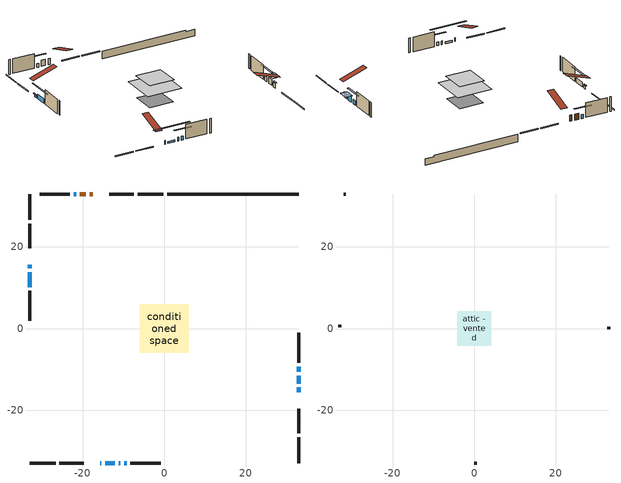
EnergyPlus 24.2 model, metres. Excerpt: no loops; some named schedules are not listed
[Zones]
conditioned space
 floor adiabatic (AdiabaticFloorConstruction): -5.96,-5.96 -5.96,5.96 5.96,5.96 5.96,-5.96 z3.66
 floor foundation (Slab1 construction): -4.12,-3.95 -4.12,3.95 4.12,3.95 4.12,-3.95 z-1.31
 wall outside (RimJoist1 construction): -0.23,33.01 -6.56,33.01 / -33.01,-33.01 -26.68,-33.01 / -33.01,33.01 -33.01,26.68 / 33.01,-33.01 33.01,-26.68 z1.22:1.52
 wall outside (RimJoist2 construction): -7.48,33.01 -13.54,33.01 / -25.75,-33.01 -19.69,-33.01 / -33.01,25.75 -33.01,19.69 / 33.01,-25.75 33.01,-19.69 z1.22:1.52
 wall outside (AdiabaticWallConstruction 1): -17.56,33.01 -18.3,33.01 / -19.23,33.01 -20.72,33.01 z1.22:3.25
 wall outside (AdiabaticWallConstruction): -15.67,-33.01 -15.47,-33.01 / -11.17,-33.01 -10.76,-33.01 / -21.65,33.01 -22.26,33.01 / -9.83,-33.01 -9.22,-33.01 z1.22:2.44; 33.01,-15.67 33.01,-14.45 / 33.01,-10.61 33.01,-9.39 / -33.01,13.83 -33.01,10.17 z1.22:2.74; -33.01,15.67 -33.01,14.76 z1.22:2.14; -14.54,-33.01 -12.1,-33.01 z1.22:1.83; 33.01,-13.52 33.01,-11.54 z1.22:3.2
 wall outside (Wall1 construction): -23.19,33.01 -30.56,33.01 / -8.29,-33.01 -0.92,-33.01 / -33.01,9.24 -33.01,1.87 / 33.01,-8.47 33.01,-1.09 z1.22:6.1
 wall foundation (FoundationWall1 construction): 0.7,33.01,-1.31 0.7,33.01,1.22 29.77,33.01,1.22 29.77,33.01,0.76 33.01,33.01,0.76 33.01,33.01,-1.31
 window (WindowConstruction 7): -15.67,-33.01 -15.47,-33.01 z1.22:2.44
 window (WindowConstruction 5): 33.01,-15.67 33.01,-14.45 z1.22:2.74
 window (WindowConstruction 6): -33.01,15.67 -33.01,14.76 z1.22:2.13
 window (WindowConstruction 9): -14.54,-33.01 -12.1,-33.01 z1.22:1.83
 window (WindowConstruction 8): -11.17,-33.01 -10.76,-33.01 z1.22:2.44
 window (WindowConstruction): 33.01,-13.52 33.01,-11.54 z1.22:3.2
 window (WindowConstruction 1): 33.01,-10.61 33.01,-9.39 z1.22:2.74
 window (WindowConstruction 2): -21.65,33.01 -22.26,33.01 z1.22:2.44
 window (WindowConstruction 3): -9.83,-33.01 -9.22,-33.01 z1.22:2.44
 window (WindowConstruction 4): -33.01,13.83 -33.01,10.17 z1.22:2.74
 door (Door): -17.56,33.01 -18.3,33.01 z1.22:3.25
 door (Door 1): -19.23,33.01 -20.72,33.01 z1.22:3.25
 ceiling adiabatic (AdiabaticFloorConstruction): 5.96,-5.96 5.96,5.96 -5.96,5.96 -5.96,-5.96 z3.66
attic - vented
 floor to conditioned space (Floor1 construction Reversed): -4.22,-4.22 -4.22,4.22 4.22,4.22 4.22,-4.22 z6.1
 wall outside (Wall3 construction): -31.49,33.01 -32.08,33.01 / 0.01,-33.01 0.6,-33.01 / -33.01,0.94 -33.01,0.35 / 33.01,-0.16 33.01,0.43 z1.22:6.1
 roof outside (Roof1 construction): -16.64,33.01,6.1 -16.64,24.79,8.83 -14.47,24.79,8.83 -14.47,33.01,6.1; -16.6,-33.01,6.1 -16.6,-24.79,8.83 -18.77,-24.79,8.83 -18.77,-33.01,6.1; -33.01,16.6,6.1 -24.79,16.6,8.83 -24.79,18.77,8.83 -33.01,18.77,6.1; 33.01,-16.6,6.1 24.79,-16.6,8.83 24.79,-18.77,8.83 33.01,-18.77,6.1
shading: 33.01,-14.25 33.01,-15.87 33.42,-15.87 33.42,-14.25 z2.95; -33.01,14.56 -33.01,15.87 -33.42,15.87 -33.42,14.56 z2.34; -7.02,-33.01 -19.62,-33.01 -19.62,-33.42 -7.02,-33.42 z6.91; 33.01,-10.93 33.01,-14.13 35.45,-14.13 35.45,-10.93 z3.81; 33.01,-6.75 33.01,-13.25 33.42,-13.25 33.42,-6.75 z5.38; -24.9,33.01 -19.01,33.01 -19.01,33.42 -24.9,33.42 z5.08; -6.58,-33.01 -12.47,-33.01 -12.47,-33.42 -6.58,-33.42 z5.08; -33.01,7.53 -33.01,16.47 -33.42,16.47 -33.42,7.53 z5.38
[Building]
Building 1: Terrain=Suburbs
[Site:Location]
London AP_ON: Latitude {deg}=43.03; Longitude {deg}=-81.15; Time Zone {hr}=-5; Elevation {m}=278; Keep Site Location Information=Yes
[Site:GroundTemperature:Shallow]
3.98693, 1.93205, 1.76749, 2.74264, 6.6573, 10.5537, 13.9317, 16.0716, 16.2534, 14.513, 11.2211, 7.44421
[Site:WaterMainsTemperature]
Calculation Method=Schedule; Temperature Schedule=mains temperature schedule
[Material] Roughness=Rough; Thermal Absorptance=0.9
Name | Thickness {m} | Conductivity {W/m-K} | Density {kg/m3} | Specific Heat {J/kg-K} | Solar Absorptance | Visible Absorptance
asphalt or fiberglass shingles | 0.00635 | 0.162714 | 1121.4 | 1465.45 | 0.95 | 0.95
ceiling loosefill ins | 0.169333 | 0.0480833 | 16.02 | 1046.75 | 0.7 | 0.7
ceiling stud and cavity | 0.1397 | 0.515167 | 65.682 | 1177.47 | 0.7 | 0.7
concrete 4.0 in. | 0.1016 | 1.803125 | 2242.8 | 837.4 | 0.7 | 0.7
concrete 8.0 in. | 0.2032 | 1.803125 | 2242.8 | 837.4 | 0.7 | 0.7
door material | 0.04445 | 0.0451087 | 512.64 | 1214.23 | 0.7 | 0.7
door material 1 | 0.04445 | 0.053851 | 512.64 | 1214.23 | 0.7 | 0.7
exterior vertical ins | 0.0495531 | 0.029427 | 32.04 | 1214.23 | 0.7 | 0.7
floor covering | 0.0127 | 0.0433444 | 54.468 | 1339.84 | 0.6 | 0.6
floor rigid ins; wall rigid ins | 0.512978 | 0.029427 | 32.04 | 1214.23 | 0.7 | 0.7
floor stud and cavity | 0.1397 | 1.75129 | 37.0049 | 1207.88 | 0.7 | 0.7
furniture material conditioned space 1 | 0.1524 | 0.115458 | 640.8 | 1214.23 | 0.6 | 0.6
gypsum board | 0.0127 | 0.160291 | 801 | 837.4 | 0.6 | 0.6
gypsum board 1 | 0.0127 | 0.160291 | 801 | 837.4 | 0.7 | 0.7
osb sheathing 0.5 in. | 0.0127 | 0.115458 | 512.64 | 1214.23 | 0.7 | 0.7
osb sheathing 0.75 in. | 0.01905 | 0.115458 | 512.64 | 1214.23 | 0.7 | 0.7
osb sheathing 2.0 in. | 0.0508 | 0.115458 | 512.64 | 1214.23 | 0.7 | 0.7
rim joist stud and cavity | 0.0508 | 0.0332151 | 125.044 | 1163.47 | 0.6 | 0.6
rim joist stud and cavity 1 | 0.0508 | 0.0351153 | 125.044 | 1163.47 | 0.6 | 0.6
wall stud and cavity | 0.1397 | 0.0940029 | 139.0536 | 1170.24 | 0.7 | 0.7
wall stud and cavity 1 | 0.0889 | 6.9971 | 50.32683 | 1063.81 | 0.6 | 0.6
wall stud and cavity 2 | 0.0889 | 0.380278 | 52.3479 | 1209.89 | 0.7 | 0.7
wall stud and cavity 3 | 0.0889 | 0.391764 | 83.0341 | 1211.67 | 0.7 | 0.7
wood siding | 0.0254 | 0.102417 | 544.68 | 1172.36 | 0.91 | 0.91
wood siding 1 | 0.00254 | 0.102417 | 544.68 | 1172.36 | 0.91 | 0.91
wood siding 2; wood siding 3; wood siding 4 | 0.0254 | 0.102417 | 544.68 | 1172.36 | 0.7 | 0.7
[WindowMaterial:SimpleGlazingSystem]
Name | U-Factor {W/m2-K} | Solar Heat Gain Coefficient
WindowMaterial | 2.881585 | 0.7
WindowMaterial 1 | 2.91111 | 0.68
WindowMaterial 2 | 2.96789 | 0.62
WindowMaterial 3 | 2.95029 | 0.64
WindowMaterial 4 | 2.67661 | 0.51
WindowMaterial 5 | 3.026374 | 0.54
[Construction]
AdiabaticFloorConstruction: floor stud and cavity, floor rigid ins, osb sheathing 0.75 in., floor covering
AdiabaticWallConstruction: wood siding 3, wall rigid ins, wall stud and cavity 2, gypsum board
AdiabaticWallConstruction 1: wood siding 4, wall rigid ins, wall stud and cavity 2, gypsum board
Door: door material
Door 1: door material 1
Floor1 construction Reversed: gypsum board, ceiling stud and cavity, ceiling loosefill ins
FoundationWall1 construction: concrete 8.0 in., gypsum board 1
furniture construction conditioned space 1: furniture material conditioned space 1
PartitionWallConstruction: gypsum board, wall stud and cavity 3, gypsum board
RimJoist1 construction: wood siding 2, osb sheathing 2.0 in., rim joist stud and cavity
RimJoist2 construction: wood siding 2, osb sheathing 2.0 in., rim joist stud and cavity 1
Roof1 construction: asphalt or fiberglass shingles
Slab1 construction: concrete 4.0 in.
Wall1 construction: wood siding, osb sheathing 0.5 in., wall stud and cavity, gypsum board
Wall3 construction: wood siding 1, wall stud and cavity 1
WindowConstruction: WindowMaterial
WindowConstruction 1; WindowConstruction 4; WindowConstruction 5: WindowMaterial 1
WindowConstruction 2; WindowConstruction 3; WindowConstruction 9: WindowMaterial 2
WindowConstruction 6: WindowMaterial 3
WindowConstruction 7: WindowMaterial 4
WindowConstruction 8: WindowMaterial 5
[Zone] Multiplier=1; Part of Total Floor Area=Yes
Name | Volume {m3}
attic - vented | 31.5909
conditioned space | 543
[Space]
Name | Zone | Volume {m3}
attic - vented 1 | attic - vented | 31.5909
conditioned space 1 | conditioned space | 543
[ZoneInfiltration:EffectiveLeakageArea]
infil attic - vented 1: Zone or Space=attic - vented 1; Schedule=Always On Discrete; Effective Air Leakage Area {cm2}=3102.11; Stack Coefficient=0.00052948; Wind Coefficient=1.55469e-05
[ZoneMixing]
whole house fan mix: Zone or Space=attic - vented; Schedule=Always On Continuous; Design Flow Rate Calculation Method=Flow/Zone; Design Flow Rate {m3/s}=0; Source Zone or Space=conditioned space
[SurfaceProperty:ExposedFoundationPerimeter]
Slab1: Exposed Perimeter Calculation Method=TotalExposedPerimeter; Total Exposed Perimeter {m}=32.308
[InternalMass] Zone or ZoneList=conditioned space; Space or SpaceList=conditioned space 1
Name | Construction | Surface Area {m2}
furniture mass conditioned space 1 | furniture construction conditioned space 1 | 82.9641
partition wall mass | PartitionWallConstruction | 207.41
[Lights]
interior lighting: Zone or ZoneList or Space or SpaceList=conditioned space 1; Schedule=interior lighting schedule; Design Level Calculation Method=LightingLevel; Lighting Level {W}=343.2; Return Air Fraction=0; Fraction Radiant=0.6; Fraction Visible=0.2; Fraction Replaceable=1
[People]
occupants: Zone or ZoneList or Space or SpaceList=conditioned space 1; Number of People Schedule=occupants schedule; Number of People Calculation Method=People; Number of People=3; Fraction Radiant=0.314171; Sensible Heat Fraction=0.56303; Activity Level Schedule=occupants activity schedule; Carbon Dioxide Generation Rate {m3/s-W}=0; Enable ASHRAE 55 Comfort Warnings=No; Mean Radiant Temperature Calculation Type=EnclosureAveraged
[ElectricEquipment] Zone or ZoneList or Space or SpaceList=conditioned space 1; Design Level Calculation Method=EquipmentLevel
Name | Schedule | Design Level {W} | Fraction Latent | Fraction Radiant | Fraction Lost
clothes dryer | clothes dryer schedule | 140.772 | 0.015 | 0.081 | 0.85
clothes washer | clothes washer schedule | 32.1985 | 0.03 | 0.162 | 0.7
cooking range | cooking range schedule | 215.147 | 0.08 | 0.432 | 0.2
dishwasher | dishwasher schedule | 66.8632 | 0.3 | 0.18 | 0.4
fridge | fridge schedule | 72.9452 | 0 | 0.6 | 0
mech vent bath fan 0 | mech vent bath fan 0 schedule | 50.2 | 0 | 0 | 1
mech vent bath fan 1 | mech vent bath fan 1 schedule | 50.2 | 0 | 0 | 1
mech vent house fan | mech vent house fan schedule | 0 | 0 | 0 | 1
mech vent house fan cfis | mech vent house fan cfis schedule | 0 | 0 | 0 | 0
mech vent range fan 0 | mech vent range fan 0 schedule | 57 | 0 | 0 | 1
misc plug loads | misc plug loads schedule | 494.7 | 0.045 | 0.513 | 0.1
whole house fan | Always On Discrete | 0 | 0 | 0 | 1
[OtherEquipment] Zone or ZoneList or Space or SpaceList=conditioned space 1; Design Level Calculation Method=EquipmentLevel
Name | Fuel Type | Schedule | Design Level {W} | Fraction Latent | Fraction Radiant | Fraction Lost
clothes dryer 1 | Electricity | clothes dryer schedule | 0 | 0.015 | 0.081 | 0.85
cooking range 1 | Electricity | cooking range schedule | 0 | 0.08 | 0.432 | 0.2
general water use latent | None | general water use schedule | 62.594 | 1 | 0 | 0
general water use sensible | None | general water use schedule | -61.6891 | 0 | 0.6 | 0
mech vent house fan latent load | None | Always On Discrete | 0 | 1 | 0 | 0
mech vent house fan sensible load | None | Always On Discrete | 0 | 0 | 0 | 0
water heater energy adjustment1 | NaturalGas | Always On Discrete | 0.01 | 0 | 0 | 1
[ZoneInfiltration:DesignFlowRate] Zone or ZoneList or Space or SpaceList=conditioned space 1; Schedule=Always On Discrete; Design Flow Rate Calculation Method=Flow/Zone; Design Flow Rate {m3/s}=0
infil flow; natural vent flow; whole house fan flow
[AvailabilityManager:Scheduled]
central ac and furnace airloop Availability Manager: Schedule=Always On Discrete
[Foundation:Kiva]
Foundation Kiva 1: Initial Indoor Air Temperature {C}=18; Wall Height Above Grade {m}=1.21999; Wall Depth Below Slab {m}=0.2032; Custom Block Material Name 1=exterior vertical ins; Custom Block Depth 1 {m}=2.52999; Custom Block X Position 1 {m}=0.2159; Custom Block Z Position 1 {m}=0
[Foundation:Kiva:Settings]
Soil Conductivity {W/m-K}=0.849921; Soil Density {kg/m3}=1842.3; Soil Specific Heat {J/kg-K}=418.7; Ground Solar Absorptivity=0.9; Ground Thermal Absorptivity=0.9; Ground Surface Roughness {m}=0.03; Far-Field Width {m}=40; Deep-Ground Boundary Condition=ZeroFlux; Deep-Ground Depth {m}=40; Minimum Cell Dimension {m}=0.2; Maximum Cell Growth Coefficient=3; Simulation Timestep=Timestep
[Exterior:Lights]
exterior lighting: Schedule=exterior lighting schedule; Design Level {W}=75.6
[EnergyManagementSystem:GlobalVariable]
central_ac_and_furnace_airloop_Fan_RTF
infil_program_Qfan
infil_program_Qinf
natural_vent_program_Qnv
natural_vent_program_Qwhf
[EnergyManagementSystem:Sensor]
Name | Output:Variable or Output:Meter Index Key | Output:Variable or Output:Meter
airflow_gain | infil flow | Infiltration Sensible Heat Gain Energy
airflow_gain_1 | natural vent flow | Infiltration Sensible Heat Gain Energy
airflow_gain_2 | whole house fan flow | Infiltration Sensible Heat Gain Energy
airflow_loss | infil flow | Infiltration Sensible Heat Loss Energy
airflow_loss_1 | natural vent flow | Infiltration Sensible Heat Loss Energy
airflow_loss_2 | whole house fan flow | Infiltration Sensible Heat Loss Energy
clg_load_cond |  | Cooling:EnergyTransfer:Zone:CONDITIONED SPACE
clg_sp_s; clg_sp_s_1 | cooling setpoint | Schedule Value
clothes_dryer_exhaust_0_sch_s | clothes dryer exhaust 0 schedule | Schedule Value
cool_season | cooling season schedule | Schedule Value
htg_load_cond |  | Heating:EnergyTransfer:Zone:CONDITIONED SPACE
htg_sp_s; htg_sp_s_1 | heating setpoint | Schedule Value
ig_ee_conv | clothes dryer | Electric Equipment Convective Heating Energy
ig_ee_conv_2 | cooking range | Electric Equipment Convective Heating Energy
ig_ee_conv_4 | fridge | Electric Equipment Convective Heating Energy
ig_ee_conv_5 | misc plug loads | Electric Equipment Convective Heating Energy
ig_ee_conv_6 | whole house fan | Electric Equipment Convective Heating Energy
ig_ee_rad | clothes dryer | Electric Equipment Radiant Heating Energy
ig_ee_rad_2 | cooking range | Electric Equipment Radiant Heating Energy
ig_ee_rad_4 | fridge | Electric Equipment Radiant Heating Energy
ig_ee_rad_5 | misc plug loads | Electric Equipment Radiant Heating Energy
ig_ee_rad_6 | whole house fan | Electric Equipment Radiant Heating Energy
ig_lgt_conv | interior lighting | Lights Convective Heating Energy
ig_lgt_rad | interior lighting | Lights Radiant Heating Energy
ig_lgt_vis | interior lighting | Lights Visible Radiation Heating Energy
ig_oe_conv | clothes dryer 1 | Other Equipment Convective Heating Energy
ig_oe_conv_1 | cooking range 1 | Other Equipment Convective Heating Energy
ig_oe_conv_2 | general water use latent | Other Equipment Convective Heating Energy
ig_oe_conv_3 | general water use sensible | Other Equipment Convective Heating Energy
ig_oe_conv_4 | water heater energy adjustment1 | Other Equipment Convective Heating Energy
ig_oe_rad | clothes dryer 1 | Other Equipment Radiant Heating Energy
ig_oe_rad_1 | cooking range 1 | Other Equipment Radiant Heating Energy
ig_oe_rad_2 | general water use latent | Other Equipment Radiant Heating Energy
ig_oe_rad_3 | general water use sensible | Other Equipment Radiant Heating Energy
ig_oe_rad_4 | water heater energy adjustment1 | Other Equipment Radiant Heating Energy
ig_ppl_conv | occupants | People Convective Heating Energy
ig_ppl_rad | occupants | People Radiant Heating Energy
im_conv | furniture mass conditioned space 1 | Surface Inside Face Convection Heat Gain Energy
im_conv_1 | partition wall mass | Surface Inside Face Convection Heat Gain Energy
im_ig | furniture mass conditioned space 1 | Surface Inside Face Internal Gains Radiation Heat Gain Energy
im_ig_1 | partition wall mass | Surface Inside Face Internal Gains Radiation Heat Gain Energy
im_lgt | furniture mass conditioned space 1 | Surface Inside Face Lights Radiation Heat Gain Energy
im_lgt_1 | partition wall mass | Surface Inside Face Lights Radiation Heat Gain Energy
im_sol | furniture mass conditioned space 1 | Surface Inside Face Solar Radiation Heat Gain Energy
im_sol_1 | partition wall mass | Surface Inside Face Solar Radiation Heat Gain Energy
im_surf | furniture mass conditioned space 1 | Surface Inside Face Net Surface Thermal Radiation Heat Gain Energy
im_surf_1 | partition wall mass | Surface Inside Face Net Surface Thermal Radiation Heat Gain Energy
mech_vent_bath_fan_0_sch_s | mech vent bath fan 0 schedule | Schedule Value
mech_vent_bath_fan_1_sch_s | mech vent bath fan 1 schedule | Schedule Value
mech_vent_range_fan_0_sch_s | mech vent range fan 0 schedule | Schedule Value
mv_conv | mech vent bath fan 0 | Electric Equipment Convective Heating Energy
mv_conv_1 | mech vent bath fan 1 | Electric Equipment Convective Heating Energy
mv_conv_2 | mech vent house fan | Electric Equipment Convective Heating Energy
mv_conv_3 | mech vent house fan cfis | Electric Equipment Convective Heating Energy
mv_conv_4 | mech vent range fan 0 | Electric Equipment Convective Heating Energy
mv_conv_5 | mech vent house fan latent load | Other Equipment Convective Heating Energy
mv_conv_6 | mech vent house fan sensible load | Other Equipment Convective Heating Energy
mv_rad | mech vent bath fan 0 | Electric Equipment Radiant Heating Energy
mv_rad_1 | mech vent bath fan 1 | Electric Equipment Radiant Heating Energy
mv_rad_2 | mech vent house fan | Electric Equipment Radiant Heating Energy
mv_rad_3 | mech vent house fan cfis | Electric Equipment Radiant Heating Energy
mv_rad_4 | mech vent range fan 0 | Electric Equipment Radiant Heating Energy
mv_rad_5 | mech vent house fan latent load | Other Equipment Radiant Heating Energy
mv_rad_6 | mech vent house fan sensible load | Other Equipment Radiant Heating Energy
natural_vent_s | natural vent schedule | Schedule Value
out_pb_s |  | Site Outdoor Air Barometric Pressure
out_wt_s |  | Site Outdoor Air Humidity Ratio
site_vw_s |  | Site Wind Speed
ss_back_out | Window1 | Surface Window Shortwave from Zone Back Out Window Heat Transfer Rate
ss_back_out_1 | Window11 | Surface Window Shortwave from Zone Back Out Window Heat Transfer Rate
ss_back_out_2 | Window12 | Surface Window Shortwave from Zone Back Out Window Heat Transfer Rate
ss_back_out_3 | Window13 | Surface Window Shortwave from Zone Back Out Window Heat Transfer Rate
ss_back_out_4 | Window2 | Surface Window Shortwave from Zone Back Out Window Heat Transfer Rate
ss_back_out_5 | Window4 | Surface Window Shortwave from Zone Back Out Window Heat Transfer Rate
ss_back_out_6 | Window5 | Surface Window Shortwave from Zone Back Out Window Heat Transfer Rate
ss_back_out_7 | Window6 | Surface Window Shortwave from Zone Back Out Window Heat Transfer Rate
ss_back_out_8 | Window7 | Surface Window Shortwave from Zone Back Out Window Heat Transfer Rate
ss_back_out_9 | Window8 | Surface Window Shortwave from Zone Back Out Window Heat Transfer Rate
ss_conv | Door1 | Surface Inside Face Convection Heat Gain Energy
ss_conv_1 | Door2 | Surface Inside Face Convection Heat Gain Energy
ss_conv_10 | Window7 | Surface Inside Face Convection Heat Gain Energy
ss_conv_11 | Window8 | Surface Inside Face Convection Heat Gain Energy
ss_conv_2 | Window1 | Surface Inside Face Convection Heat Gain Energy
ss_conv_3 | Window11 | Surface Inside Face Convection Heat Gain Energy
ss_conv_4 | Window12 | Surface Inside Face Convection Heat Gain Energy
ss_conv_5 | Window13 | Surface Inside Face Convection Heat Gain Energy
ss_conv_6 | Window2 | Surface Inside Face Convection Heat Gain Energy
ss_conv_7 | Window4 | Surface Inside Face Convection Heat Gain Energy
ss_conv_8 | Window5 | Surface Inside Face Convection Heat Gain Energy
ss_conv_9 | Window6 | Surface Inside Face Convection Heat Gain Energy
ss_ig | Door1 | Surface Inside Face Internal Gains Radiation Heat Gain Energy
ss_ig_1 | Door2 | Surface Inside Face Internal Gains Radiation Heat Gain Energy
ss_ig_10 | Window7 | Surface Inside Face Internal Gains Radiation Heat Gain Energy
ss_ig_11 | Window8 | Surface Inside Face Internal Gains Radiation Heat Gain Energy
ss_ig_2 | Window1 | Surface Inside Face Internal Gains Radiation Heat Gain Energy
ss_ig_3 | Window11 | Surface Inside Face Internal Gains Radiation Heat Gain Energy
ss_ig_4 | Window12 | Surface Inside Face Internal Gains Radiation Heat Gain Energy
ss_ig_5 | Window13 | Surface Inside Face Internal Gains Radiation Heat Gain Energy
ss_ig_6 | Window2 | Surface Inside Face Internal Gains Radiation Heat Gain Energy
ss_ig_7 | Window4 | Surface Inside Face Internal Gains Radiation Heat Gain Energy
ss_ig_8 | Window5 | Surface Inside Face Internal Gains Radiation Heat Gain Energy
ss_ig_9 | Window6 | Surface Inside Face Internal Gains Radiation Heat Gain Energy
ss_lgt | Door1 | Surface Inside Face Lights Radiation Heat Gain Energy
ss_lgt_1 | Door2 | Surface Inside Face Lights Radiation Heat Gain Energy
ss_sol | Door1 | Surface Inside Face Solar Radiation Heat Gain Energy
ss_sol_1 | Door2 | Surface Inside Face Solar Radiation Heat Gain Energy
ss_surf | Door1 | Surface Inside Face Net Surface Thermal Radiation Heat Gain Energy
ss_surf_1 | Door2 | Surface Inside Face Net Surface Thermal Radiation Heat Gain Energy
ss_surf_10 | Window7 | Surface Inside Face Net Surface Thermal Radiation Heat Gain Energy
ss_surf_11 | Window8 | Surface Inside Face Net Surface Thermal Radiation Heat Gain Energy
ss_surf_2 | Window1 | Surface Inside Face Net Surface Thermal Radiation Heat Gain Energy
ss_surf_3 | Window11 | Surface Inside Face Net Surface Thermal Radiation Heat Gain Energy
ss_surf_4 | Window12 | Surface Inside Face Net Surface Thermal Radiation Heat Gain Energy
ss_surf_5 | Window13 | Surface Inside Face Net Surface Thermal Radiation Heat Gain Energy
ss_surf_6 | Window2 | Surface Inside Face Net Surface Thermal Radiation Heat Gain Energy
ss_surf_7 | Window4 | Surface Inside Face Net Surface Thermal Radiation Heat Gain Energy
ss_surf_8 | Window5 | Surface Inside Face Net Surface Thermal Radiation Heat Gain Energy
ss_surf_9 | Window6 | Surface Inside Face Net Surface Thermal Radiation Heat Gain Energy
ss_trans_in | Window1 | Surface Window Transmitted Solar Radiation Rate
ss_trans_in_1 | Window11 | Surface Window Transmitted Solar Radiation Rate
ss_trans_in_2 | Window12 | Surface Window Transmitted Solar Radiation Rate
ss_trans_in_3 | Window13 | Surface Window Transmitted Solar Radiation Rate
ss_trans_in_4 | Window2 | Surface Window Transmitted Solar Radiation Rate
ss_trans_in_5 | Window4 | Surface Window Transmitted Solar Radiation Rate
ss_trans_in_6 | Window5 | Surface Window Transmitted Solar Radiation Rate
ss_trans_in_7 | Window6 | Surface Window Transmitted Solar Radiation Rate
ss_trans_in_8 | Window7 | Surface Window Transmitted Solar Radiation Rate
ss_trans_in_9 | Window8 | Surface Window Transmitted Solar Radiation Rate
ss_trans_out | Window1 | Surface Inside Face Initial Transmitted Diffuse Transmitted Out Window Solar Radiation Rate
ss_trans_out_1 | Window11 | Surface Inside Face Initial Transmitted Diffuse Transmitted Out Window Solar Radiation Rate
ss_trans_out_2 | Window12 | Surface Inside Face Initial Transmitted Diffuse Transmitted Out Window Solar Radiation Rate
ss_trans_out_3 | Window13 | Surface Inside Face Initial Transmitted Diffuse Transmitted Out Window Solar Radiation Rate
ss_trans_out_4 | Window2 | Surface Inside Face Initial Transmitted Diffuse Transmitted Out Window Solar Radiation Rate
ss_trans_out_5 | Window4 | Surface Inside Face Initial Transmitted Diffuse Transmitted Out Window Solar Radiation Rate
ss_trans_out_6 | Window5 | Surface Inside Face Initial Transmitted Diffuse Transmitted Out Window Solar Radiation Rate
ss_trans_out_7 | Window6 | Surface Inside Face Initial Transmitted Diffuse Transmitted Out Window Solar Radiation Rate
ss_trans_out_8 | Window7 | Surface Inside Face Initial Transmitted Diffuse Transmitted Out Window Solar Radiation Rate
ss_trans_out_9 | Window8 | Surface Inside Face Initial Transmitted Diffuse Transmitted Out Window Solar Radiation Rate
s_conv | Floor1 | Surface Inside Face Convection Heat Gain Energy
s_conv_1 | FoundationWall1 | Surface Inside Face Convection Heat Gain Energy
s_conv_10 | RimJoist2:270 | Surface Inside Face Convection Heat Gain Energy
s_conv_11 | RimJoist2:90 | Surface Inside Face Convection Heat Gain Energy
s_conv_12 | Slab1 | Surface Inside Face Convection Heat Gain Energy
s_conv_13 | Wall1:0 | Surface Inside Face Convection Heat Gain Energy
s_conv_14 | Wall1:180 | Surface Inside Face Convection Heat Gain Energy
s_conv_15 | Wall1:270 | Surface Inside Face Convection Heat Gain Energy
s_conv_16 | Wall1:90 | Surface Inside Face Convection Heat Gain Energy
s_conv_2 | inferred conditioned ceiling | Surface Inside Face Convection Heat Gain Energy
s_conv_3 | inferred conditioned floor | Surface Inside Face Convection Heat Gain Energy
s_conv_4 | RimJoist1:0 | Surface Inside Face Convection Heat Gain Energy
s_conv_5 | RimJoist1:180 | Surface Inside Face Convection Heat Gain Energy
s_conv_6 | RimJoist1:270 | Surface Inside Face Convection Heat Gain Energy
s_conv_7 | RimJoist1:90 | Surface Inside Face Convection Heat Gain Energy
s_conv_8 | RimJoist2:0 | Surface Inside Face Convection Heat Gain Energy
s_conv_9 | RimJoist2:180 | Surface Inside Face Convection Heat Gain Energy
s_ig | Floor1 | Surface Inside Face Internal Gains Radiation Heat Gain Energy
s_ig_1 | FoundationWall1 | Surface Inside Face Internal Gains Radiation Heat Gain Energy
s_ig_10 | RimJoist2:270 | Surface Inside Face Internal Gains Radiation Heat Gain Energy
s_ig_11 | RimJoist2:90 | Surface Inside Face Internal Gains Radiation Heat Gain Energy
s_ig_12 | Slab1 | Surface Inside Face Internal Gains Radiation Heat Gain Energy
s_ig_13 | Wall1:0 | Surface Inside Face Internal Gains Radiation Heat Gain Energy
s_ig_14 | Wall1:180 | Surface Inside Face Internal Gains Radiation Heat Gain Energy
s_ig_15 | Wall1:270 | Surface Inside Face Internal Gains Radiation Heat Gain Energy
s_ig_16 | Wall1:90 | Surface Inside Face Internal Gains Radiation Heat Gain Energy
